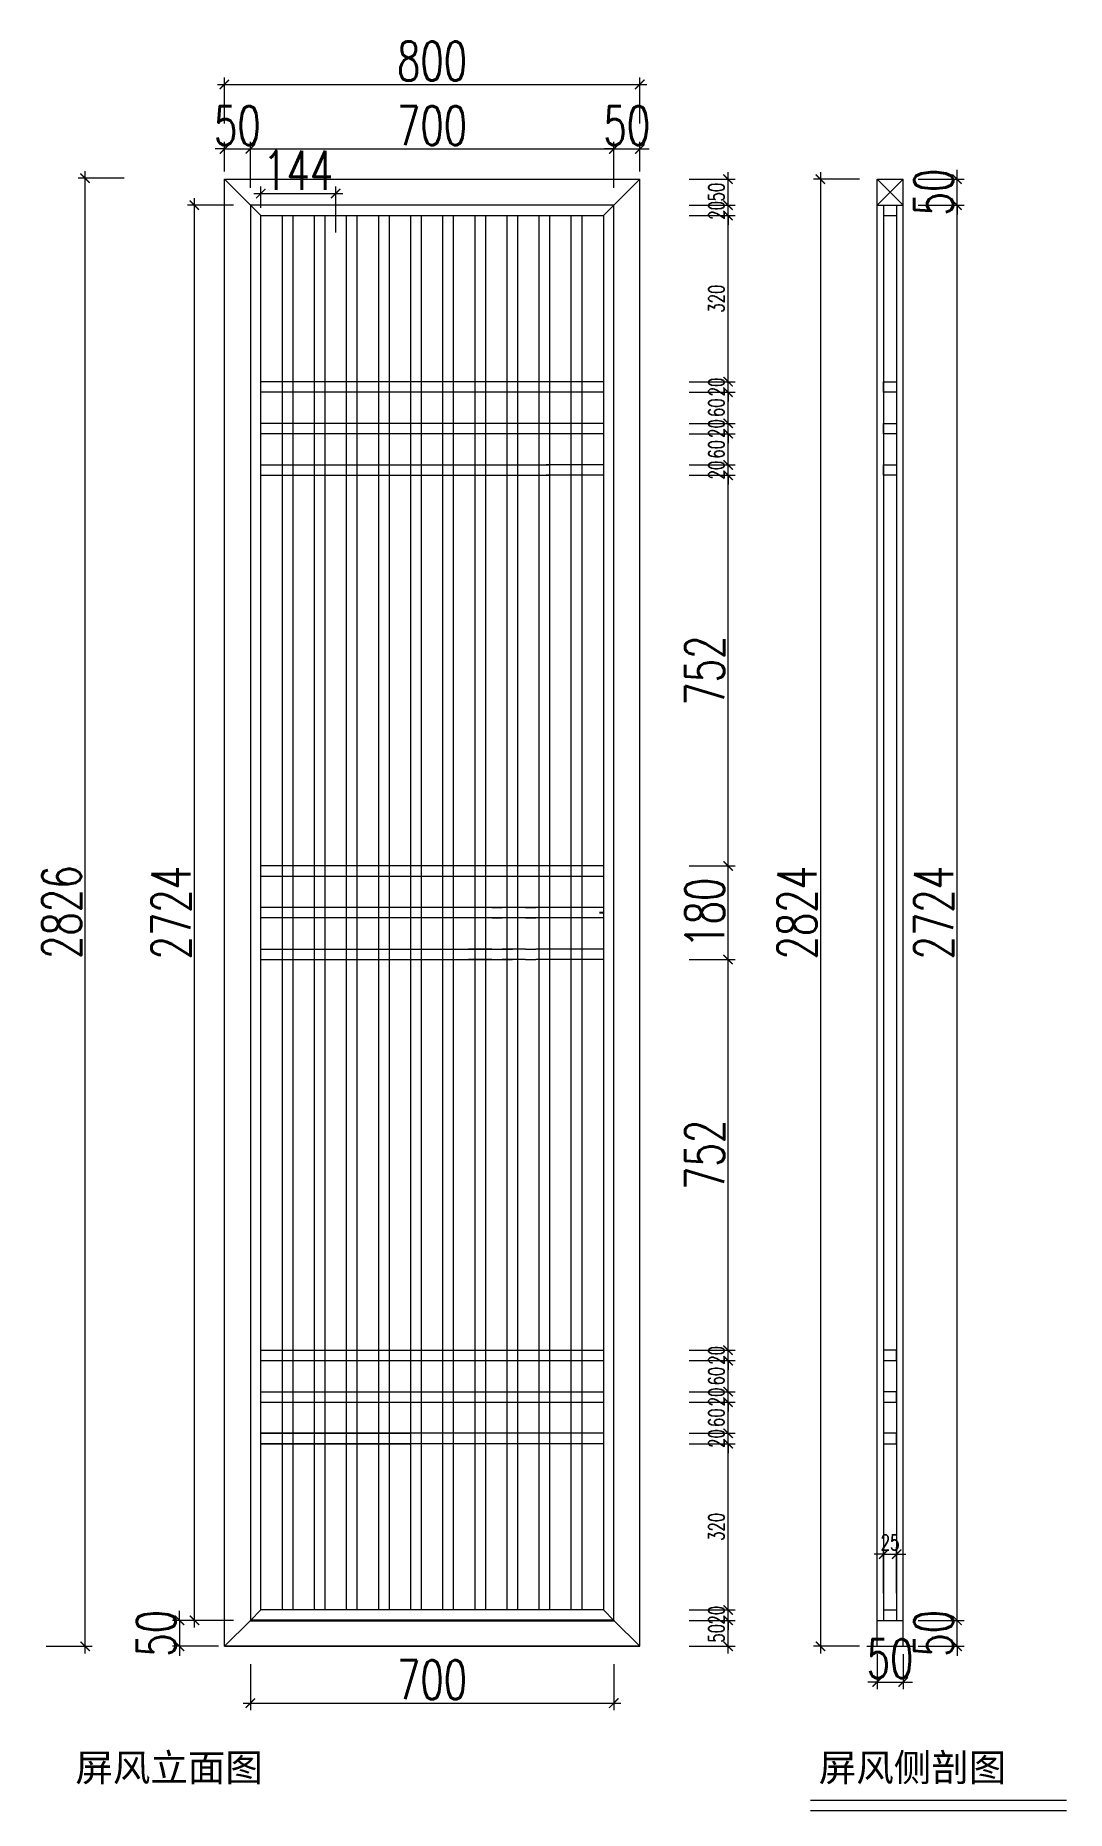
# Model space of a CAD drawing. Header units: millimetres. Extents: x 181989 to 183975, y -375205 to -371788.
import ezdxf

# ---------------------------------------------------------------- set-up
doc = ezdxf.new("R2010")
doc.units = ezdxf.units.MM
doc.layers.add('8', color=8, linetype='Continuous')
doc.styles.add('DIMTEXT', font='simplex.shx', dxfattribs={"width": 0.7, "bigfont": 'gbcbig.shx'})
doc.styles.get("Standard").update_dxf_attribs({"font": 'arial.ttf'})
doc.dimstyles.new('胡锐', dxfattribs={"dimscale": 15, "dimtxt": 5, "dimasz": 1.2, "dimexe": 0.9, "dimexo": 1, "dimgap": 0.5, "dimtad": 1, "dimdec": 0, "dimzin": 13, "dimdsep": 46, "dimtxsty": 'DIMTEXT', "dimblk1": 'ARCHTICK', "dimblk2": 'ARCHTICK', "dimsah": 1, "dimcen": 2, "dimdle": 0.9, "dimclrd": 1, "dimclre": 1, "dimclrt": 1, "dimadec": 1, "dimazin": 0, "dimtfac": 1, "dimtdec": 0, "dimtix": 1, "dimtmove": 1, "dimatfit": 3, "dimfxl": 5, "dimfxlon": 1, "dimtolj": 1, "dimtzin": 13, "dimlwd": 5, "dimlwe": 5, "dimarcsym": 0})
doc.dimstyles.new('胡锐小尺寸', dxfattribs={"dimscale": 15, "dimtxt": 2, "dimasz": 1.2, "dimexe": 0.9, "dimexo": 1, "dimgap": 0.5, "dimtad": 1, "dimdec": 0, "dimzin": 13, "dimdsep": 46, "dimtxsty": 'DIMTEXT', "dimblk1": 'ARCHTICK', "dimblk2": 'ARCHTICK', "dimsah": 1, "dimcen": 2, "dimdle": 0.9, "dimclrd": 1, "dimclre": 1, "dimclrt": 1, "dimadec": 1, "dimazin": 0, "dimtfac": 1, "dimtdec": 0, "dimtix": 1, "dimtmove": 1, "dimatfit": 3, "dimfxl": 5, "dimfxlon": 1, "dimtolj": 1, "dimtzin": 13, "dimlwd": 5, "dimlwe": 5, "dimarcsym": 0})

# ---------------------------------------------------------------- blocks, each defined once
blk = doc.blocks.new('_ARCHTICK')
at = {"color": 0, "linetype": 'ByBlock', "const_width": 0.15}
blk.add_lwpolyline([(-0.5, -0.5), (0.5, 0.5)], dxfattribs=at)
blk = doc.blocks.new('*D2')
at = {"color": 1, "lineweight": 5, "transparency": 16777216}
for p, q in [((182266.6, -374838.5), (182266.6, -374820.5)), ((182341.6, -374838.5), (182253.1, -374838.5)), ((182266.6, -374838.5), (182266.6, -374888.5)), ((182341.6, -374888.5), (182253.1, -374888.5)), ((182266.6, -374888.5), (182266.6, -374906.5))]:
    blk.add_line(p, q, dxfattribs=at)
at = {"layer": 'Defpoints', "color": 0, "transparency": 16777216}
for p in [(182403, -374838.5), (182266.6, -374888.5), (182403, -374888.5)]:
    blk.add_point(p, dxfattribs=at)
at = {"color": 1, "lineweight": 5, "transparency": 16777216, "xscale": 17.99999999999999, "yscale": 17.99999999999999, "zscale": 17.99999999999999}
for p, rotation in [((182266.6, -374838.5), 270), ((182266.6, -374888.5), 90)]:
    blk.add_blockref('_ARCHTICK', p, dxfattribs=dict(at, rotation=rotation))
at = {"color": 1, "lineweight": 5, "transparency": 16777216, "insert": (182221.6, -374863.5), "char_height": 75, "attachment_point": 5, "rotation": 90, "style": 'DIMTEXT'}
blk.add_mtext('\\A1;50', dxfattribs=at)
blk = doc.blocks.new('*D3')
at = {"color": 1, "lineweight": 5, "transparency": 16777216}
for p, q in [((182389.5, -372006.4), (183116.5, -372006.4)), ((182403, -372081.4), (182403, -371992.9)), ((183103, -372081.4), (183103, -371992.9))]:
    blk.add_line(p, q, dxfattribs=at)
at = {"layer": 'Defpoints', "color": 0, "transparency": 16777216}
for p in [(183103, -372006.4), (182403, -372114.5), (183103, -372114.5)]:
    blk.add_point(p, dxfattribs=at)
at = {"color": 1, "lineweight": 5, "transparency": 16777216, "xscale": 17.99999999999999, "yscale": 17.99999999999999, "zscale": 17.99999999999999, "rotation": 180}
blk.add_blockref('_ARCHTICK', (182403, -372006.4), dxfattribs=at)
at = {"color": 1, "lineweight": 5, "transparency": 16777216, "xscale": 17.99999999999999, "yscale": 17.99999999999999, "zscale": 17.99999999999999}
blk.add_blockref('_ARCHTICK', (183103, -372006.4), dxfattribs=at)
at = {"color": 1, "lineweight": 5, "transparency": 16777216, "insert": (182753, -371961.4), "char_height": 75, "attachment_point": 5, "style": 'DIMTEXT'}
blk.add_mtext('\\A1;700', dxfattribs=at)
blk = doc.blocks.new('*D4')
at = {"color": 1, "lineweight": 5, "transparency": 16777216}
for p, q in [((182339.5, -371882.2), (183166.5, -371882.2)), ((182353, -371957.2), (182353, -371868.7)), ((183153, -371957.2), (183153, -371868.7))]:
    blk.add_line(p, q, dxfattribs=at)
at = {"layer": 'Defpoints', "color": 0, "transparency": 16777216}
for p in [(183153, -371882.2), (182353, -371996.9), (183153, -371996.9)]:
    blk.add_point(p, dxfattribs=at)
at = {"color": 1, "lineweight": 5, "transparency": 16777216, "xscale": 17.99999999999999, "yscale": 17.99999999999999, "zscale": 17.99999999999999, "rotation": 180}
blk.add_blockref('_ARCHTICK', (182353, -371882.2), dxfattribs=at)
at = {"color": 1, "lineweight": 5, "transparency": 16777216, "xscale": 17.99999999999999, "yscale": 17.99999999999999, "zscale": 17.99999999999999}
blk.add_blockref('_ARCHTICK', (183153, -371882.2), dxfattribs=at)
at = {"color": 1, "lineweight": 5, "transparency": 16777216, "insert": (182753, -371837.2), "char_height": 75, "attachment_point": 5, "style": 'DIMTEXT'}
blk.add_mtext('\\A1;800', dxfattribs=at)
blk = doc.blocks.new('*D9')
at = {"color": 1, "lineweight": 5, "transparency": 16777216}
for p, q in [((183500.8, -372051), (183500.8, -374902)), ((183575.8, -372064.5), (183487.3, -372064.5)), ((183575.8, -374888.5), (183487.3, -374888.5))]:
    blk.add_line(p, q, dxfattribs=at)
at = {"layer": 'Defpoints', "color": 0, "transparency": 16777216}
for p in [(183610, -372064.5), (183500.8, -374888.5), (183610, -374888.5)]:
    blk.add_point(p, dxfattribs=at)
at = {"color": 1, "lineweight": 5, "transparency": 16777216, "xscale": 17.99999999999999, "yscale": 17.99999999999999, "zscale": 17.99999999999999}
for p, rotation in [((183500.8, -372064.5), 90), ((183500.8, -374888.5), 270)]:
    blk.add_blockref('_ARCHTICK', p, dxfattribs=dict(at, rotation=rotation))
at = {"color": 1, "lineweight": 5, "transparency": 16777216, "insert": (183455.8, -373476.5), "char_height": 75, "attachment_point": 5, "rotation": 90, "style": 'DIMTEXT'}
blk.add_mtext('\\A1;2824', dxfattribs=at)
blk = doc.blocks.new('*D5')
at = {"color": 1, "lineweight": 5, "transparency": 16777216}
for p, q in [((182084.7, -374902), (182084.7, -372049)), ((182159.7, -372062.5), (182071.2, -372062.5)), ((182009.7, -374888.5), (182098.2, -374888.5))]:
    blk.add_line(p, q, dxfattribs=at)
at = {"layer": 'Defpoints', "color": 0, "transparency": 16777216}
for p in [(182084.7, -372062.5), (182429.7, -372062.5), (181989.2, -374888.5)]:
    blk.add_point(p, dxfattribs=at)
at = {"color": 1, "lineweight": 5, "transparency": 16777216, "xscale": 17.99999999999999, "yscale": 17.99999999999999, "zscale": 17.99999999999999}
for p, rotation in [((182084.7, -372062.5), 90), ((182084.7, -374888.5), 270)]:
    blk.add_blockref('_ARCHTICK', p, dxfattribs=dict(at, rotation=rotation))
at = {"color": 1, "lineweight": 5, "transparency": 16777216, "insert": (182039.7, -373475.5), "char_height": 75, "attachment_point": 5, "rotation": 90, "style": 'DIMTEXT'}
blk.add_mtext('\\A1;2826', dxfattribs=at)
blk = doc.blocks.new('*D6')
at = {"color": 1, "lineweight": 5, "transparency": 16777216}
for p, q in [((182353, -372006.4), (182335, -372006.4)), ((182353, -372049.5), (182353, -371992.9)), ((182353, -372006.4), (182403, -372006.4)), ((182403, -372036.4), (182403, -371992.9)), ((182403, -372006.4), (182421, -372006.4))]:
    blk.add_line(p, q, dxfattribs=at)
at = {"layer": 'Defpoints', "color": 0, "transparency": 16777216}
for p in [(182403, -372006.4), (182403, -372051.4), (182353, -372064.5)]:
    blk.add_point(p, dxfattribs=at)
at = {"color": 1, "lineweight": 5, "transparency": 16777216, "xscale": 17.99999999999999, "yscale": 17.99999999999999, "zscale": 17.99999999999999}
blk.add_blockref('_ARCHTICK', (182353, -372006.4), dxfattribs=at)
at = {"color": 1, "lineweight": 5, "transparency": 16777216, "xscale": 17.99999999999999, "yscale": 17.99999999999999, "zscale": 17.99999999999999, "rotation": 180}
blk.add_blockref('_ARCHTICK', (182403, -372006.4), dxfattribs=at)
at = {"color": 1, "lineweight": 5, "transparency": 16777216, "insert": (182378, -371961.4), "char_height": 75, "attachment_point": 5, "style": 'DIMTEXT'}
blk.add_mtext('\\A1;50', dxfattribs=at)
blk = doc.blocks.new('*D7')
at = {"color": 1, "lineweight": 5, "transparency": 16777216}
for p, q in [((183103, -372006.4), (183085, -372006.4)), ((183103, -372036.4), (183103, -371992.9)), ((183103, -372006.4), (183153, -372006.4)), ((183153, -372049.5), (183153, -371992.9)), ((183153, -372006.4), (183171, -372006.4))]:
    blk.add_line(p, q, dxfattribs=at)
at = {"layer": 'Defpoints', "color": 0, "transparency": 16777216}
for p in [(183153, -372006.4), (183103, -372051.4), (183153, -372064.5)]:
    blk.add_point(p, dxfattribs=at)
at = {"color": 1, "lineweight": 5, "transparency": 16777216, "xscale": 17.99999999999999, "yscale": 17.99999999999999, "zscale": 17.99999999999999}
blk.add_blockref('_ARCHTICK', (183103, -372006.4), dxfattribs=at)
at = {"color": 1, "lineweight": 5, "transparency": 16777216, "xscale": 17.99999999999999, "yscale": 17.99999999999999, "zscale": 17.99999999999999, "rotation": 180}
blk.add_blockref('_ARCHTICK', (183153, -372006.4), dxfattribs=at)
at = {"color": 1, "lineweight": 5, "transparency": 16777216, "insert": (183128, -371961.4), "char_height": 75, "attachment_point": 5, "style": 'DIMTEXT'}
blk.add_mtext('\\A1;50', dxfattribs=at)
blk = doc.blocks.new('*D8')
at = {"color": 1, "lineweight": 5, "transparency": 16777216}
for p, q in [((183610, -374903.5), (183610, -374970.7)), ((183660, -374903.5), (183660, -374970.7)), ((183610, -374957.2), (183592, -374957.2)), ((183610, -374957.2), (183660, -374957.2)), ((183660, -374957.2), (183678, -374957.2))]:
    blk.add_line(p, q, dxfattribs=at)
at = {"layer": 'Defpoints', "color": 0, "transparency": 16777216}
for p in [(183610, -374888.5), (183660, -374888.5), (183660, -374957.2)]:
    blk.add_point(p, dxfattribs=at)
at = {"color": 1, "lineweight": 5, "transparency": 16777216, "xscale": 17.99999999999999, "yscale": 17.99999999999999, "zscale": 17.99999999999999}
blk.add_blockref('_ARCHTICK', (183610, -374957.2), dxfattribs=at)
at = {"color": 1, "lineweight": 5, "transparency": 16777216, "xscale": 17.99999999999999, "yscale": 17.99999999999999, "zscale": 17.99999999999999, "rotation": 180}
blk.add_blockref('_ARCHTICK', (183660, -374957.2), dxfattribs=at)
at = {"color": 1, "lineweight": 5, "transparency": 16777216, "insert": (183635, -374912.2), "char_height": 75, "attachment_point": 5, "style": 'DIMTEXT'}
blk.add_mtext('\\A1;50', dxfattribs=at)
blk = doc.blocks.new('*D10')
at = {"color": 1, "lineweight": 5, "transparency": 16777216}
for p, q in [((183763.9, -374838.5), (183763.9, -374820.5)), ((183688.9, -374838.5), (183777.4, -374838.5)), ((183763.9, -374888.5), (183763.9, -374838.5)), ((183688.9, -374888.5), (183777.4, -374888.5)), ((183763.9, -374888.5), (183763.9, -374906.5))]:
    blk.add_line(p, q, dxfattribs=at)
at = {"layer": 'Defpoints', "color": 0, "transparency": 16777216}
for p in [(183660, -374838.5), (183763.9, -374838.5), (183660, -374888.5)]:
    blk.add_point(p, dxfattribs=at)
at = {"color": 1, "lineweight": 5, "transparency": 16777216, "xscale": 17.99999999999999, "yscale": 17.99999999999999, "zscale": 17.99999999999999}
for p, rotation in [((183763.9, -374838.5), 270), ((183763.9, -374888.5), 90)]:
    blk.add_blockref('_ARCHTICK', p, dxfattribs=dict(at, rotation=rotation))
at = {"color": 1, "lineweight": 5, "transparency": 16777216, "insert": (183718.9, -374863.5), "char_height": 75, "attachment_point": 5, "rotation": 90, "style": 'DIMTEXT'}
blk.add_mtext('\\A1;50', dxfattribs=at)
blk = doc.blocks.new('*D11')
at = {"color": 1, "lineweight": 5, "transparency": 16777216}
for p, q in [((183688.9, -372114.5), (183777.4, -372114.5)), ((183763.9, -374852), (183763.9, -372101)), ((183688.9, -374838.5), (183777.4, -374838.5))]:
    blk.add_line(p, q, dxfattribs=at)
at = {"layer": 'Defpoints', "color": 0, "transparency": 16777216}
for p in [(183660, -372114.5), (183763.9, -372114.5), (183660, -374838.5)]:
    blk.add_point(p, dxfattribs=at)
at = {"color": 1, "lineweight": 5, "transparency": 16777216, "xscale": 17.99999999999999, "yscale": 17.99999999999999, "zscale": 17.99999999999999}
for p, rotation in [((183763.9, -372114.5), 90), ((183763.9, -374838.5), 270)]:
    blk.add_blockref('_ARCHTICK', p, dxfattribs=dict(at, rotation=rotation))
at = {"color": 1, "lineweight": 5, "transparency": 16777216, "insert": (183718.9, -373476.5), "char_height": 75, "attachment_point": 5, "rotation": 90, "style": 'DIMTEXT'}
blk.add_mtext('\\A1;2724', dxfattribs=at)
blk = doc.blocks.new('*D12')
at = {"color": 1, "lineweight": 5, "transparency": 16777216}
for p, q in [((183763.9, -372064.5), (183763.9, -372046.5)), ((183688.9, -372064.5), (183777.4, -372064.5)), ((183763.9, -372114.5), (183763.9, -372064.5)), ((183688.9, -372114.5), (183777.4, -372114.5)), ((183763.9, -372114.5), (183763.9, -372132.5))]:
    blk.add_line(p, q, dxfattribs=at)
at = {"layer": 'Defpoints', "color": 0, "transparency": 16777216}
for p in [(183660, -372064.5), (183763.9, -372064.5), (183660, -372114.5)]:
    blk.add_point(p, dxfattribs=at)
at = {"color": 1, "lineweight": 5, "transparency": 16777216, "xscale": 17.99999999999999, "yscale": 17.99999999999999, "zscale": 17.99999999999999}
for p, rotation in [((183763.9, -372064.5), 270), ((183763.9, -372114.5), 90)]:
    blk.add_blockref('_ARCHTICK', p, dxfattribs=dict(at, rotation=rotation))
at = {"color": 1, "lineweight": 5, "transparency": 16777216, "insert": (183718.9, -372089.5), "char_height": 75, "attachment_point": 5, "rotation": 90, "style": 'DIMTEXT'}
blk.add_mtext('\\A1;50', dxfattribs=at)
blk = doc.blocks.new('*D13')
at = {"color": 1, "lineweight": 5, "transparency": 16777216}
for p, q in [((182409.5, -372092.3), (182580.9, -372092.3)), ((182423, -372119.5), (182423, -372078.8)), ((182567.4, -372167.3), (182567.4, -372078.8))]:
    blk.add_line(p, q, dxfattribs=at)
at = {"layer": 'Defpoints', "color": 0, "transparency": 16777216}
for p in [(182567.4, -372092.3), (182423, -372134.5), (182567.4, -374818.5)]:
    blk.add_point(p, dxfattribs=at)
at = {"color": 1, "lineweight": 5, "transparency": 16777216, "xscale": 17.99999999999999, "yscale": 17.99999999999999, "zscale": 17.99999999999999, "rotation": 180}
blk.add_blockref('_ARCHTICK', (182423, -372092.3), dxfattribs=at)
at = {"color": 1, "lineweight": 5, "transparency": 16777216, "xscale": 17.99999999999999, "yscale": 17.99999999999999, "zscale": 17.99999999999999}
blk.add_blockref('_ARCHTICK', (182567.4, -372092.3), dxfattribs=at)
at = {"color": 1, "lineweight": 5, "transparency": 16777216, "insert": (182495.2, -372047.3), "char_height": 75, "attachment_point": 5, "style": 'DIMTEXT'}
blk.add_mtext('\\A1;144', dxfattribs=at)
blk = doc.blocks.new('*D14')
at = {"color": 1, "lineweight": 5, "transparency": 16777216}
for p, q in [((183323.1, -374902), (183323.1, -374825)), ((183248.1, -374838.5), (183336.6, -374838.5)), ((183248.1, -374888.5), (183336.6, -374888.5))]:
    blk.add_line(p, q, dxfattribs=at)
at = {"layer": 'Defpoints', "color": 0, "transparency": 16777216}
for p in [(183103, -374838.5), (183323.1, -374838.5), (183153, -374888.5)]:
    blk.add_point(p, dxfattribs=at)
at = {"color": 1, "lineweight": 5, "transparency": 16777216, "xscale": 17.99999999999999, "yscale": 17.99999999999999, "zscale": 17.99999999999999}
for p, rotation in [((183323.1, -374838.5), 90), ((183323.1, -374888.5), 270)]:
    blk.add_blockref('_ARCHTICK', p, dxfattribs=dict(at, rotation=rotation))
at = {"color": 1, "lineweight": 5, "transparency": 16777216, "insert": (183300.6, -374863.5), "char_height": 30, "attachment_point": 5, "rotation": 90, "style": 'DIMTEXT'}
blk.add_mtext('\\A1;50', dxfattribs=at)
blk = doc.blocks.new('*D15')
at = {"color": 1, "lineweight": 5, "transparency": 16777216}
for p, q in [((183248.1, -374818.5), (183336.6, -374818.5)), ((183323.1, -374818.5), (183323.1, -374800.5)), ((183323.1, -374838.5), (183323.1, -374818.5)), ((183248.1, -374838.5), (183336.6, -374838.5)), ((183323.1, -374838.5), (183323.1, -374856.5))]:
    blk.add_line(p, q, dxfattribs=at)
at = {"layer": 'Defpoints', "color": 0, "transparency": 16777216}
for p in [(183083, -374818.5), (183323.1, -374818.5), (183103, -374838.5)]:
    blk.add_point(p, dxfattribs=at)
at = {"color": 1, "lineweight": 5, "transparency": 16777216, "xscale": 17.99999999999999, "yscale": 17.99999999999999, "zscale": 17.99999999999999}
for p, rotation in [((183323.1, -374818.5), 270), ((183323.1, -374838.5), 90)]:
    blk.add_blockref('_ARCHTICK', p, dxfattribs=dict(at, rotation=rotation))
at = {"color": 1, "lineweight": 5, "transparency": 16777216, "insert": (183300.6, -374828.5), "char_height": 30, "attachment_point": 5, "rotation": 90, "style": 'DIMTEXT'}
blk.add_mtext('\\A1;20', dxfattribs=at)
blk = doc.blocks.new('*D16')
at = {"color": 1, "lineweight": 5, "transparency": 16777216}
for p, q in [((183248.1, -374498.5), (183336.6, -374498.5)), ((183323.1, -374832), (183323.1, -374485)), ((183248.1, -374818.5), (183336.6, -374818.5))]:
    blk.add_line(p, q, dxfattribs=at)
at = {"layer": 'Defpoints', "color": 0, "transparency": 16777216}
for p in [(183083, -374498.5), (183323.1, -374498.5), (183083, -374818.5)]:
    blk.add_point(p, dxfattribs=at)
at = {"color": 1, "lineweight": 5, "transparency": 16777216, "xscale": 17.99999999999999, "yscale": 17.99999999999999, "zscale": 17.99999999999999}
for p, rotation in [((183323.1, -374498.5), 90), ((183323.1, -374818.5), 270)]:
    blk.add_blockref('_ARCHTICK', p, dxfattribs=dict(at, rotation=rotation))
at = {"color": 1, "lineweight": 5, "transparency": 16777216, "insert": (183300.6, -374658.5), "char_height": 30, "attachment_point": 5, "rotation": 90, "style": 'DIMTEXT'}
blk.add_mtext('\\A1;320', dxfattribs=at)
blk = doc.blocks.new('*D17')
at = {"color": 1, "lineweight": 5, "transparency": 16777216}
for p, q in [((183248.1, -374478.5), (183336.6, -374478.5)), ((183323.1, -374478.5), (183323.1, -374460.5)), ((183323.1, -374498.5), (183323.1, -374478.5)), ((183248.1, -374498.5), (183336.6, -374498.5)), ((183323.1, -374498.5), (183323.1, -374516.5))]:
    blk.add_line(p, q, dxfattribs=at)
at = {"layer": 'Defpoints', "color": 0, "transparency": 16777216}
for p in [(183083, -374478.5), (183323.1, -374478.5), (183083, -374498.5)]:
    blk.add_point(p, dxfattribs=at)
at = {"color": 1, "lineweight": 5, "transparency": 16777216, "xscale": 17.99999999999999, "yscale": 17.99999999999999, "zscale": 17.99999999999999}
for p, rotation in [((183323.1, -374478.5), 270), ((183323.1, -374498.5), 90)]:
    blk.add_blockref('_ARCHTICK', p, dxfattribs=dict(at, rotation=rotation))
at = {"color": 1, "lineweight": 5, "transparency": 16777216, "insert": (183300.6, -374488.5), "char_height": 30, "attachment_point": 5, "rotation": 90, "style": 'DIMTEXT'}
blk.add_mtext('\\A1;20', dxfattribs=at)
blk = doc.blocks.new('*D18')
at = {"color": 1, "lineweight": 5, "transparency": 16777216}
for p, q in [((183323.1, -374492), (183323.1, -374405)), ((183248.1, -374418.5), (183336.6, -374418.5)), ((183248.1, -374478.5), (183336.6, -374478.5))]:
    blk.add_line(p, q, dxfattribs=at)
at = {"layer": 'Defpoints', "color": 0, "transparency": 16777216}
for p in [(183083, -374418.5), (183323.1, -374418.5), (183083, -374478.5)]:
    blk.add_point(p, dxfattribs=at)
at = {"color": 1, "lineweight": 5, "transparency": 16777216, "xscale": 17.99999999999999, "yscale": 17.99999999999999, "zscale": 17.99999999999999}
for p, rotation in [((183323.1, -374418.5), 90), ((183323.1, -374478.5), 270)]:
    blk.add_blockref('_ARCHTICK', p, dxfattribs=dict(at, rotation=rotation))
at = {"color": 1, "lineweight": 5, "transparency": 16777216, "insert": (183300.6, -374448.5), "char_height": 30, "attachment_point": 5, "rotation": 90, "style": 'DIMTEXT'}
blk.add_mtext('\\A1;60', dxfattribs=at)
blk = doc.blocks.new('*D19')
at = {"color": 1, "lineweight": 5, "transparency": 16777216}
for p, q in [((183323.1, -374398.5), (183323.1, -374380.5)), ((183248.1, -374398.5), (183336.6, -374398.5)), ((183323.1, -374418.5), (183323.1, -374398.5)), ((183248.1, -374418.5), (183336.6, -374418.5)), ((183323.1, -374418.5), (183323.1, -374436.5))]:
    blk.add_line(p, q, dxfattribs=at)
at = {"layer": 'Defpoints', "color": 0, "transparency": 16777216}
for p in [(183083, -374398.5), (183323.1, -374398.5), (183083, -374418.5)]:
    blk.add_point(p, dxfattribs=at)
at = {"color": 1, "lineweight": 5, "transparency": 16777216, "xscale": 17.99999999999999, "yscale": 17.99999999999999, "zscale": 17.99999999999999}
for p, rotation in [((183323.1, -374398.5), 270), ((183323.1, -374418.5), 90)]:
    blk.add_blockref('_ARCHTICK', p, dxfattribs=dict(at, rotation=rotation))
at = {"color": 1, "lineweight": 5, "transparency": 16777216, "insert": (183300.6, -374408.5), "char_height": 30, "attachment_point": 5, "rotation": 90, "style": 'DIMTEXT'}
blk.add_mtext('\\A1;20', dxfattribs=at)
blk = doc.blocks.new('*D20')
at = {"color": 1, "lineweight": 5, "transparency": 16777216}
for p, q in [((183248.1, -374338.5), (183336.6, -374338.5)), ((183323.1, -374412), (183323.1, -374325)), ((183248.1, -374398.5), (183336.6, -374398.5))]:
    blk.add_line(p, q, dxfattribs=at)
at = {"layer": 'Defpoints', "color": 0, "transparency": 16777216}
for p in [(183083, -374338.5), (183323.1, -374338.5), (183083, -374398.5)]:
    blk.add_point(p, dxfattribs=at)
at = {"color": 1, "lineweight": 5, "transparency": 16777216, "xscale": 17.99999999999999, "yscale": 17.99999999999999, "zscale": 17.99999999999999}
for p, rotation in [((183323.1, -374338.5), 90), ((183323.1, -374398.5), 270)]:
    blk.add_blockref('_ARCHTICK', p, dxfattribs=dict(at, rotation=rotation))
at = {"color": 1, "lineweight": 5, "transparency": 16777216, "insert": (183300.6, -374368.5), "char_height": 30, "attachment_point": 5, "rotation": 90, "style": 'DIMTEXT'}
blk.add_mtext('\\A1;60', dxfattribs=at)
blk = doc.blocks.new('*D21')
at = {"color": 1, "lineweight": 5, "transparency": 16777216}
for p, q in [((183323.1, -374318.5), (183323.1, -374300.5)), ((183248.1, -374318.5), (183336.6, -374318.5)), ((183248.1, -374338.5), (183336.6, -374338.5)), ((183323.1, -374338.5), (183323.1, -374318.5)), ((183323.1, -374338.5), (183323.1, -374356.5))]:
    blk.add_line(p, q, dxfattribs=at)
at = {"layer": 'Defpoints', "color": 0, "transparency": 16777216}
for p in [(183083, -374318.5), (183083, -374338.5), (183323.1, -374318.5)]:
    blk.add_point(p, dxfattribs=at)
at = {"color": 1, "lineweight": 5, "transparency": 16777216, "xscale": 17.99999999999999, "yscale": 17.99999999999999, "zscale": 17.99999999999999}
for p, rotation in [((183323.1, -374318.5), 270), ((183323.1, -374338.5), 90)]:
    blk.add_blockref('_ARCHTICK', p, dxfattribs=dict(at, rotation=rotation))
at = {"color": 1, "lineweight": 5, "transparency": 16777216, "insert": (183300.6, -374328.5), "char_height": 30, "attachment_point": 5, "rotation": 90, "style": 'DIMTEXT'}
blk.add_mtext('\\A1;20', dxfattribs=at)
blk = doc.blocks.new('*D22')
at = {"color": 1, "lineweight": 5, "transparency": 16777216}
for p, q in [((183323.1, -372614.5), (183323.1, -372596.5)), ((183248.1, -372614.5), (183336.6, -372614.5)), ((183248.1, -372634.5), (183336.6, -372634.5)), ((183323.1, -372634.5), (183323.1, -372614.5)), ((183323.1, -372634.5), (183323.1, -372652.5))]:
    blk.add_line(p, q, dxfattribs=at)
at = {"layer": 'Defpoints', "color": 0, "transparency": 16777216}
for p in [(183083, -372614.5), (183083, -372634.5), (183323.1, -372614.5)]:
    blk.add_point(p, dxfattribs=at)
at = {"color": 1, "lineweight": 5, "transparency": 16777216, "xscale": 17.99999999999999, "yscale": 17.99999999999999, "zscale": 17.99999999999999}
for p, rotation in [((183323.1, -372614.5), 270), ((183323.1, -372634.5), 90)]:
    blk.add_blockref('_ARCHTICK', p, dxfattribs=dict(at, rotation=rotation))
at = {"color": 1, "lineweight": 5, "transparency": 16777216, "insert": (183300.6, -372624.5), "char_height": 30, "attachment_point": 5, "rotation": 90, "style": 'DIMTEXT'}
blk.add_mtext('\\A1;20', dxfattribs=at)
blk = doc.blocks.new('*D23')
at = {"color": 1, "lineweight": 5, "transparency": 16777216}
for p, q in [((183248.1, -372554.5), (183336.6, -372554.5)), ((183323.1, -372628), (183323.1, -372541)), ((183248.1, -372614.5), (183336.6, -372614.5))]:
    blk.add_line(p, q, dxfattribs=at)
at = {"layer": 'Defpoints', "color": 0, "transparency": 16777216}
for p in [(183083, -372554.5), (183323.1, -372554.5), (183083, -372614.5)]:
    blk.add_point(p, dxfattribs=at)
at = {"color": 1, "lineweight": 5, "transparency": 16777216, "xscale": 17.99999999999999, "yscale": 17.99999999999999, "zscale": 17.99999999999999}
for p, rotation in [((183323.1, -372554.5), 90), ((183323.1, -372614.5), 270)]:
    blk.add_blockref('_ARCHTICK', p, dxfattribs=dict(at, rotation=rotation))
at = {"color": 1, "lineweight": 5, "transparency": 16777216, "insert": (183300.6, -372584.5), "char_height": 30, "attachment_point": 5, "rotation": 90, "style": 'DIMTEXT'}
blk.add_mtext('\\A1;60', dxfattribs=at)
blk = doc.blocks.new('*D24')
at = {"color": 1, "lineweight": 5, "transparency": 16777216}
for p, q in [((183248.1, -372534.5), (183336.6, -372534.5)), ((183323.1, -372534.5), (183323.1, -372516.5)), ((183323.1, -372554.5), (183323.1, -372534.5)), ((183248.1, -372554.5), (183336.6, -372554.5)), ((183323.1, -372554.5), (183323.1, -372572.5))]:
    blk.add_line(p, q, dxfattribs=at)
at = {"layer": 'Defpoints', "color": 0, "transparency": 16777216}
for p in [(183083, -372534.5), (183323.1, -372534.5), (183083, -372554.5)]:
    blk.add_point(p, dxfattribs=at)
at = {"color": 1, "lineweight": 5, "transparency": 16777216, "xscale": 17.99999999999999, "yscale": 17.99999999999999, "zscale": 17.99999999999999}
for p, rotation in [((183323.1, -372534.5), 270), ((183323.1, -372554.5), 90)]:
    blk.add_blockref('_ARCHTICK', p, dxfattribs=dict(at, rotation=rotation))
at = {"color": 1, "lineweight": 5, "transparency": 16777216, "insert": (183300.6, -372544.5), "char_height": 30, "attachment_point": 5, "rotation": 90, "style": 'DIMTEXT'}
blk.add_mtext('\\A1;20', dxfattribs=at)
blk = doc.blocks.new('*D25')
at = {"color": 1, "lineweight": 5, "transparency": 16777216}
for p, q in [((183323.1, -372548), (183323.1, -372461)), ((183248.1, -372474.5), (183336.6, -372474.5)), ((183248.1, -372534.5), (183336.6, -372534.5))]:
    blk.add_line(p, q, dxfattribs=at)
at = {"layer": 'Defpoints', "color": 0, "transparency": 16777216}
for p in [(183083, -372474.5), (183323.1, -372474.5), (183083, -372534.5)]:
    blk.add_point(p, dxfattribs=at)
at = {"color": 1, "lineweight": 5, "transparency": 16777216, "xscale": 17.99999999999999, "yscale": 17.99999999999999, "zscale": 17.99999999999999}
for p, rotation in [((183323.1, -372474.5), 90), ((183323.1, -372534.5), 270)]:
    blk.add_blockref('_ARCHTICK', p, dxfattribs=dict(at, rotation=rotation))
at = {"color": 1, "lineweight": 5, "transparency": 16777216, "insert": (183300.6, -372504.5), "char_height": 30, "attachment_point": 5, "rotation": 90, "style": 'DIMTEXT'}
blk.add_mtext('\\A1;60', dxfattribs=at)
blk = doc.blocks.new('*D26')
at = {"color": 1, "lineweight": 5, "transparency": 16777216}
for p, q in [((183248.1, -372454.5), (183336.6, -372454.5)), ((183323.1, -372454.5), (183323.1, -372436.5)), ((183323.1, -372474.5), (183323.1, -372454.5)), ((183248.1, -372474.5), (183336.6, -372474.5)), ((183323.1, -372474.5), (183323.1, -372492.5))]:
    blk.add_line(p, q, dxfattribs=at)
at = {"layer": 'Defpoints', "color": 0, "transparency": 16777216}
for p in [(183083, -372454.5), (183323.1, -372454.5), (183083, -372474.5)]:
    blk.add_point(p, dxfattribs=at)
at = {"color": 1, "lineweight": 5, "transparency": 16777216, "xscale": 17.99999999999999, "yscale": 17.99999999999999, "zscale": 17.99999999999999}
for p, rotation in [((183323.1, -372454.5), 270), ((183323.1, -372474.5), 90)]:
    blk.add_blockref('_ARCHTICK', p, dxfattribs=dict(at, rotation=rotation))
at = {"color": 1, "lineweight": 5, "transparency": 16777216, "insert": (183300.6, -372464.5), "char_height": 30, "attachment_point": 5, "rotation": 90, "style": 'DIMTEXT'}
blk.add_mtext('\\A1;20', dxfattribs=at)
blk = doc.blocks.new('*D27')
at = {"color": 1, "lineweight": 5, "transparency": 16777216}
for p, q in [((183323.1, -372468), (183323.1, -372121)), ((183248.1, -372134.5), (183336.6, -372134.5)), ((183248.1, -372454.5), (183336.6, -372454.5))]:
    blk.add_line(p, q, dxfattribs=at)
at = {"layer": 'Defpoints', "color": 0, "transparency": 16777216}
for p in [(183083, -372134.5), (183323.1, -372134.5), (183083, -372454.5)]:
    blk.add_point(p, dxfattribs=at)
at = {"color": 1, "lineweight": 5, "transparency": 16777216, "xscale": 17.99999999999999, "yscale": 17.99999999999999, "zscale": 17.99999999999999}
for p, rotation in [((183323.1, -372134.5), 90), ((183323.1, -372454.5), 270)]:
    blk.add_blockref('_ARCHTICK', p, dxfattribs=dict(at, rotation=rotation))
at = {"color": 1, "lineweight": 5, "transparency": 16777216, "insert": (183300.6, -372294.5), "char_height": 30, "attachment_point": 5, "rotation": 90, "style": 'DIMTEXT'}
blk.add_mtext('\\A1;320', dxfattribs=at)
blk = doc.blocks.new('*D28')
at = {"color": 1, "lineweight": 5, "transparency": 16777216}
for p, q in [((183248.1, -372114.5), (183336.6, -372114.5)), ((183323.1, -372114.5), (183323.1, -372096.5)), ((183323.1, -372134.5), (183323.1, -372114.5)), ((183248.1, -372134.5), (183336.6, -372134.5)), ((183323.1, -372134.5), (183323.1, -372152.5))]:
    blk.add_line(p, q, dxfattribs=at)
at = {"layer": 'Defpoints', "color": 0, "transparency": 16777216}
for p in [(183103, -372114.5), (183323.1, -372114.5), (183083, -372134.5)]:
    blk.add_point(p, dxfattribs=at)
at = {"color": 1, "lineweight": 5, "transparency": 16777216, "xscale": 17.99999999999999, "yscale": 17.99999999999999, "zscale": 17.99999999999999}
for p, rotation in [((183323.1, -372114.5), 270), ((183323.1, -372134.5), 90)]:
    blk.add_blockref('_ARCHTICK', p, dxfattribs=dict(at, rotation=rotation))
at = {"color": 1, "lineweight": 5, "transparency": 16777216, "insert": (183300.6, -372124.5), "char_height": 30, "attachment_point": 5, "rotation": 90, "style": 'DIMTEXT'}
blk.add_mtext('\\A1;20', dxfattribs=at)
blk = doc.blocks.new('*D29')
at = {"color": 1, "lineweight": 5, "transparency": 16777216}
for p, q in [((183323.1, -372128), (183323.1, -372051)), ((183248.1, -372064.5), (183336.6, -372064.5)), ((183248.1, -372114.5), (183336.6, -372114.5))]:
    blk.add_line(p, q, dxfattribs=at)
at = {"layer": 'Defpoints', "color": 0, "transparency": 16777216}
for p in [(183153, -372064.5), (183323.1, -372064.5), (183103, -372114.5)]:
    blk.add_point(p, dxfattribs=at)
at = {"color": 1, "lineweight": 5, "transparency": 16777216, "xscale": 17.99999999999999, "yscale": 17.99999999999999, "zscale": 17.99999999999999}
for p, rotation in [((183323.1, -372064.5), 90), ((183323.1, -372114.5), 270)]:
    blk.add_blockref('_ARCHTICK', p, dxfattribs=dict(at, rotation=rotation))
at = {"color": 1, "lineweight": 5, "transparency": 16777216, "insert": (183300.6, -372089.5), "char_height": 30, "attachment_point": 5, "rotation": 90, "style": 'DIMTEXT'}
blk.add_mtext('\\A1;50', dxfattribs=at)
blk = doc.blocks.new('*D30')
at = {"color": 1, "lineweight": 5, "transparency": 16777216}
for p, q in [((183622.5, -374711.2), (183604.5, -374711.2)), ((183622.5, -374786.2), (183622.5, -374697.7)), ((183622.5, -374711.2), (183647.5, -374711.2)), ((183647.5, -374786.2), (183647.5, -374697.7)), ((183647.5, -374711.2), (183665.5, -374711.2))]:
    blk.add_line(p, q, dxfattribs=at)
at = {"layer": 'Defpoints', "color": 0, "transparency": 16777216}
for p in [(183647.5, -374711.2), (183622.5, -374838.5), (183647.5, -374838.5)]:
    blk.add_point(p, dxfattribs=at)
at = {"color": 1, "lineweight": 5, "transparency": 16777216, "xscale": 17.99999999999999, "yscale": 17.99999999999999, "zscale": 17.99999999999999}
blk.add_blockref('_ARCHTICK', (183622.5, -374711.2), dxfattribs=at)
at = {"color": 1, "lineweight": 5, "transparency": 16777216, "xscale": 17.99999999999999, "yscale": 17.99999999999999, "zscale": 17.99999999999999, "rotation": 180}
blk.add_blockref('_ARCHTICK', (183647.5, -374711.2), dxfattribs=at)
at = {"color": 1, "lineweight": 5, "transparency": 16777216, "insert": (183635, -374688.7), "char_height": 30, "attachment_point": 5, "style": 'DIMTEXT'}
blk.add_mtext('\\A1;25', dxfattribs=at)
blk = doc.blocks.new('*D31')
at = {"layer": '8', "color": 1, "lineweight": 5, "transparency": 16777216}
for p, q in [((183323.1, -374332), (183323.1, -373553)), ((183248.1, -373566.5), (183336.6, -373566.5)), ((183248.1, -374318.5), (183336.6, -374318.5))]:
    blk.add_line(p, q, dxfattribs=at)
at = {"layer": 'Defpoints', "color": 0, "transparency": 16777216}
for p in [(183083, -373566.5), (183323.1, -373566.5), (183083, -374318.5)]:
    blk.add_point(p, dxfattribs=at)
at = {"layer": '8', "color": 1, "lineweight": 5, "transparency": 16777216, "xscale": 17.99999999999999, "yscale": 17.99999999999999, "zscale": 17.99999999999999}
for p, rotation in [((183323.1, -373566.5), 90), ((183323.1, -374318.5), 270)]:
    blk.add_blockref('_ARCHTICK', p, dxfattribs=dict(at, rotation=rotation))
at = {"layer": '8', "color": 1, "transparency": 16777216, "insert": (183278.1, -373942.5), "char_height": 75, "attachment_point": 5, "rotation": 90, "style": 'DIMTEXT'}
blk.add_mtext('\\A1;752', dxfattribs=at)
blk = doc.blocks.new('*D32')
at = {"layer": '8', "color": 1, "lineweight": 5, "transparency": 16777216}
for p, q in [((183248.1, -373386.5), (183336.6, -373386.5)), ((183323.1, -373580), (183323.1, -373373)), ((183248.1, -373566.5), (183336.6, -373566.5))]:
    blk.add_line(p, q, dxfattribs=at)
at = {"layer": 'Defpoints', "color": 0, "transparency": 16777216}
for p in [(183083, -373386.5), (183323.1, -373386.5), (183083, -373566.5)]:
    blk.add_point(p, dxfattribs=at)
at = {"layer": '8', "color": 1, "lineweight": 5, "transparency": 16777216, "xscale": 17.99999999999999, "yscale": 17.99999999999999, "zscale": 17.99999999999999}
for p, rotation in [((183323.1, -373386.5), 90), ((183323.1, -373566.5), 270)]:
    blk.add_blockref('_ARCHTICK', p, dxfattribs=dict(at, rotation=rotation))
at = {"layer": '8', "color": 1, "transparency": 16777216, "insert": (183278.1, -373476.5), "char_height": 75, "attachment_point": 5, "rotation": 90, "style": 'DIMTEXT'}
blk.add_mtext('\\A1;180', dxfattribs=at)
blk = doc.blocks.new('*D33')
at = {"layer": '8', "color": 1, "lineweight": 5, "transparency": 16777216}
for p, q in [((183248.1, -372634.5), (183336.6, -372634.5)), ((183323.1, -373400), (183323.1, -372621)), ((183248.1, -373386.5), (183336.6, -373386.5))]:
    blk.add_line(p, q, dxfattribs=at)
at = {"layer": 'Defpoints', "color": 0, "transparency": 16777216}
for p in [(183083, -372634.5), (183323.1, -372634.5), (183083, -373386.5)]:
    blk.add_point(p, dxfattribs=at)
at = {"layer": '8', "color": 1, "lineweight": 5, "transparency": 16777216, "xscale": 17.99999999999999, "yscale": 17.99999999999999, "zscale": 17.99999999999999}
for p, rotation in [((183323.1, -372634.5), 90), ((183323.1, -373386.5), 270)]:
    blk.add_blockref('_ARCHTICK', p, dxfattribs=dict(at, rotation=rotation))
at = {"layer": '8', "color": 1, "transparency": 16777216, "insert": (183278.1, -373010.5), "char_height": 75, "attachment_point": 5, "rotation": 90, "style": 'DIMTEXT'}
blk.add_mtext('\\A1;752', dxfattribs=at)
blk = doc.blocks.new('*D34')
at = {"layer": '8', "color": 1, "lineweight": 5, "transparency": 16777216}
for p, q in [((182403, -374922.9), (182403, -375011.4)), ((183103, -374922.9), (183103, -375011.4)), ((182389.5, -374997.9), (183116.5, -374997.9))]:
    blk.add_line(p, q, dxfattribs=at)
at = {"layer": 'Defpoints', "color": 0, "transparency": 16777216}
for p in [(182403, -374838.5), (183103, -374838.5), (183103, -374997.9)]:
    blk.add_point(p, dxfattribs=at)
at = {"layer": '8', "color": 1, "lineweight": 5, "transparency": 16777216, "xscale": 17.99999999999999, "yscale": 17.99999999999999, "zscale": 17.99999999999999, "rotation": 180}
blk.add_blockref('_ARCHTICK', (182403, -374997.9), dxfattribs=at)
at = {"layer": '8', "color": 1, "lineweight": 5, "transparency": 16777216, "xscale": 17.99999999999999, "yscale": 17.99999999999999, "zscale": 17.99999999999999}
blk.add_blockref('_ARCHTICK', (183103, -374997.9), dxfattribs=at)
at = {"layer": '8', "color": 1, "transparency": 16777216, "insert": (182753, -374952.9), "char_height": 75, "attachment_point": 5, "style": 'DIMTEXT'}
blk.add_mtext('\\A1;700', dxfattribs=at)
blk = doc.blocks.new('*D35')
at = {"layer": '8', "color": 1, "lineweight": 5, "transparency": 16777216}
for p, q in [((182370.3, -372114.5), (182281.8, -372114.5)), ((182295.3, -374852), (182295.3, -372101)), ((182370.3, -374838.5), (182281.8, -374838.5))]:
    blk.add_line(p, q, dxfattribs=at)
at = {"layer": 'Defpoints', "color": 0, "transparency": 16777216}
for p in [(182295.3, -372114.5), (182403, -372114.5), (182403, -374838.5)]:
    blk.add_point(p, dxfattribs=at)
at = {"layer": '8', "color": 1, "lineweight": 5, "transparency": 16777216, "xscale": 17.99999999999999, "yscale": 17.99999999999999, "zscale": 17.99999999999999}
for p, rotation in [((182295.3, -372114.5), 90), ((182295.3, -374838.5), 270)]:
    blk.add_blockref('_ARCHTICK', p, dxfattribs=dict(at, rotation=rotation))
at = {"layer": '8', "color": 1, "transparency": 16777216, "insert": (182250.3, -373476.5), "char_height": 75, "attachment_point": 5, "rotation": 90, "style": 'DIMTEXT'}
blk.add_mtext('\\A1;2724', dxfattribs=at)

msp = doc.modelspace()

# ---------------------------------------------------------------- linework, layer by layer
at = {"lineweight": 5}
for p, q in [((182353, -372064.5), (183153, -372064.5)), ((182353, -374888.5), (182353, -372064.5)), ((182403, -372114.5), (182353, -372064.5)), ((183103, -372114.5), (183153, -372064.5)), ((183153, -374888.5), (183153, -372064.5)), ((183610, -372064.5), (183660, -372064.5)), ((183610, -374888.5), (183610, -372064.5)), ((183610, -372064.5), (183660, -372114.5)), ((183660, -372064.5), (183610, -372114.5)), ((183660, -374888.5), (183660, -372064.5)), ((183103, -372114.5), (182403, -372114.5)), ((182403, -372114.5), (182403, -374838.5)), ((182403, -372114.5), (182423, -372134.5)), ((183083, -372134.5), (183103, -372114.5)), ((183103, -374838.5), (183103, -372114.5)), ((183610, -372114.5), (183660, -372114.5)), ((183622.5, -372114.5), (183622.5, -374838.5)), ((183647.5, -372114.5), (183647.5, -374838.5)), ((182423, -372134.5), (183083, -372134.5)), ((182423, -374818.5), (182423, -372134.5)), ((183083, -372134.5), (183083, -374818.5)), ((183622.5, -372134.5), (183647.5, -372134.5)), ((182979.3, -372454.5), (182423, -372454.5)), ((183083, -372454.5), (182973, -372454.5)), ((182979.3, -372474.5), (182423, -372474.5)), ((183083, -372474.5), (182973, -372474.5)), ((182979.3, -372534.5), (182423, -372534.5)), ((183083, -372534.5), (182973, -372534.5)), ((183083, -372534.5), (183083, -372554.5)), ((182979.3, -372554.5), (182423, -372554.5)), ((183083, -372554.5), (182973, -372554.5)), ((182423, -372614.5), (182979.3, -372614.5)), ((182423, -372634.5), (182979.3, -372634.5)), ((183083, -372614.5), (182973, -372614.5)), ((183083, -372634.5), (182973, -372634.5)), ((182959.3, -373386.5), (182423, -373386.5)), ((183083, -373386.5), (182953, -373386.5)), ((182959.3, -373406.5), (182423, -373406.5)), ((183083, -373406.5), (182953, -373406.5)), ((182953, -373466.5), (182423, -373466.5)), ((182953, -373486.5), (182423, -373486.5)), ((182868, -373466.5), (182888, -373466.5)), ((182868, -373486.5), (182888, -373486.5)), ((182933, -373466.5), (182888, -373466.5)), ((182933, -373486.5), (182888, -373486.5)), ((182933, -373466.5), (182953, -373466.5)), ((182933, -373486.5), (182953, -373486.5)), ((183083, -373466.5), (182953, -373466.5)), ((183083, -373486.5), (182953, -373486.5)), ((183083, -373466.5), (183083, -373486.5)), ((182423, -373546.5), (182908, -373546.5)), ((182868, -373546.5), (182823, -373546.5)), ((182933, -373546.5), (182888, -373546.5)), ((182933, -373546.5), (182953, -373546.5)), ((183083, -373546.5), (182953, -373546.5)), ((182423, -373566.5), (182908, -373566.5)), ((182868, -373566.5), (182823, -373566.5)), ((182933, -373566.5), (182888, -373566.5)), ((182933, -373566.5), (182953, -373566.5)), ((183083, -373566.5), (182953, -373566.5)), ((182423, -374318.5), (183083, -374318.5)), ((182423, -374318.5), (182713, -374318.5)), ((182423, -374338.5), (183083, -374338.5)), ((182423, -374338.5), (182713, -374338.5)), ((182423, -374398.5), (183083, -374398.5)), ((182423, -374418.5), (183083, -374418.5)), ((183083, -374478.5), (182423, -374478.5)), ((182423, -374478.5), (182713, -374478.5)), ((183083, -374498.5), (182423, -374498.5)), ((182423, -374498.5), (182713, -374498.5)), ((182423, -374818.5), (182403, -374838.5)), ((183083, -374818.5), (182423, -374818.5)), ((183083, -374818.5), (183103, -374838.5)), ((183622.5, -374818.5), (183647.5, -374818.5)), ((182403, -374838.5), (182353, -374888.5)), ((182403, -374838.5), (183103, -374838.5)), ((183103, -374838.5), (182403, -374838.5)), ((183103, -374838.5), (183153, -374888.5)), ((183610, -374838.5), (183660, -374838.5)), ((182353, -374888.5), (183153, -374888.5)), ((183153, -374888.5), (182353, -374888.5)), ((183590, -374888.5), (183680, -374888.5)), ((183610, -374888.5), (183660, -374888.5))]:
    msp.add_line(p, q, dxfattribs=at)
at = {"color": 0, "lineweight": 5}
for p, q in [((183482, -375184.6), (183974.8, -375184.6)), ((183482, -375204.5), (183974.8, -375204.5))]:
    msp.add_line(p, q, dxfattribs=at)
at = {"lineweight": 5}
for points in [[(182464.8, -373460.6), (182464.8, -372134.5), (182484.8, -372134.5), (182484.8, -374818.5), (182464.8, -374818.5), (182464.8, -372634.5)], [(182526.6, -373460.6), (182526.6, -372134.5), (182546.6, -372134.5), (182546.6, -374818.5), (182526.6, -374818.5), (182526.6, -372634.5)], [(182588.4, -373460.6), (182588.4, -372134.5), (182608.4, -372134.5), (182608.4, -374818.5), (182588.4, -374818.5), (182588.4, -372634.5)], [(182650.2, -373460.6), (182650.2, -372134.5), (182670.2, -372134.5), (182670.2, -374818.5), (182650.2, -374818.5), (182650.2, -372634.5)], [(182712, -373460.6), (182712, -372134.5), (182732, -372134.5), (182732, -374818.5), (182712, -374818.5), (182712, -372634.5)], [(182773.9, -373460.6), (182773.9, -372134.5), (182793.9, -372134.5), (182793.9, -374818.5), (182773.9, -374818.5), (182773.9, -372634.5)], [(182835.7, -373460.6), (182835.7, -372134.5), (182855.7, -372134.5), (182855.7, -374818.5), (182835.7, -374818.5), (182835.7, -372634.5)], [(182897.5, -373460.6), (182897.5, -372134.5), (182917.5, -372134.5), (182917.5, -374818.5), (182897.5, -374818.5), (182897.5, -372634.5)], [(182959.3, -373460.6), (182959.3, -372134.5), (182979.3, -372134.5), (182979.3, -374818.5), (182959.3, -374818.5), (182959.3, -372634.5)], [(183021.1, -373460.6), (183021.1, -372134.5), (183041.1, -372134.5), (183041.1, -374818.5), (183021.1, -374818.5), (183021.1, -372634.5)]]:
    msp.add_lwpolyline(points, dxfattribs=at)
for points in [[(183622.5, -372454.5), (183647.5, -372454.5), (183647.5, -372474.5), (183622.5, -372474.5)], [(183622.5, -372534.5), (183647.5, -372534.5), (183647.5, -372554.5), (183622.5, -372554.5)], [(183622.5, -372614.5), (183647.5, -372614.5), (183647.5, -372634.5), (183622.5, -372634.5)], [(183622.5, -374338.6), (183647.5, -374338.6), (183647.5, -374318.6), (183622.5, -374318.6)], [(183622.5, -374418.6), (183647.5, -374418.6), (183647.5, -374398.6), (183622.5, -374398.6)], [(183622.5, -374498.5), (183647.5, -374498.5), (183647.5, -374478.5), (183622.5, -374478.5)]]:
    msp.add_lwpolyline(points, close=True, dxfattribs=at)
at = {"layer": '8', "color": 0}
msp.add_line((183083, -373476.5), (183075.3, -373476.5), dxfattribs=at)
msp.add_lwpolyline([(182403, -374838.5), (183103, -374838.5), (183103, -374838.5), (182403, -374838.5)], close=True, dxfattribs=at)

# ---------------------------------------------------------------- texts
at = {"lineweight": 5, "char_height": 52.92, "attachment_point": 1}
for s, insert in [('\\pt423.36;{\\fSimSun|b0|i0|c134|p2;屏风立面图}', (182066.1, -375095.3)), ('\\pt423.36;{\\fSimSun|b0|i0|c134|p2;屏风侧剖图}', (183497.7, -375095.3))]:
    msp.add_mtext_dynamic_manual_height_columns(s, width=493.384, gutter_width=12.5, heights=[0], dxfattribs=dict(at, insert=insert))

# ---------------------------------------------------------------- dimensions: what is measured, and where the dimension line sits
at = {"lineweight": 5}
for p1, p2, distance, picture, middle in [((182353, -371996.9), (183153, -371996.9), 114.7, '*D4', (182753, -371837.2)), ((182403, -372114.5), (183103, -372114.5), 108.1, '*D3', (182753, -371961.4)), ((183610, -372064.5), (183610, -374888.5), -109.3, '*D9', (183455.8, -373476.5)), ((182403, -374838.5), (182403, -374888.5), -136.3, '*D2', (182221.6, -374863.5))]:
    dim = msp.add_aligned_dim(p1=p1, p2=p2, distance=distance, dimstyle='胡锐', dxfattribs=at)
    dim.commit()
    dim.dimension.update_dxf_attribs({"geometry": picture, "text_midpoint": middle})
for base, p1, p2, picture, middle in [((182403, -372006.4), (182353, -372064.5), (182403, -372051.4), '*D6', (182378, -371961.4)), ((183153, -372006.4), (183103, -372051.4), (183153, -372064.5), '*D7', (183128, -371961.4)), ((182567.4, -372092.3), (182423, -372134.5), (182567.4, -374818.5), '*D13', (182495.2, -372047.3)), ((183660, -374957.2), (183610, -374888.5), (183660, -374888.5), '*D8', (183635, -374912.2))]:
    dim = msp.add_linear_dim(base=base, p1=p1, p2=p2, dimstyle='胡锐', dxfattribs=at)
    dim.commit()
    dim.dimension.update_dxf_attribs({"geometry": picture, "text_midpoint": middle})
for base, p1, p2, picture, middle in [((182084.7, -372062.5), (181989.2, -374888.5), (182429.7, -372062.5), '*D5', (182039.7, -373475.5)), ((183763.9, -372064.5), (183660, -372114.5), (183660, -372064.5), '*D12', (183718.9, -372089.5)), ((183763.9, -372114.5), (183660, -374838.5), (183660, -372114.5), '*D11', (183718.9, -373476.5)), ((183763.9, -374838.5), (183660, -374888.5), (183660, -374838.5), '*D10', (183718.9, -374863.5))]:
    dim = msp.add_linear_dim(base=base, p1=p1, p2=p2, angle=90, dimstyle='胡锐', dxfattribs=at)
    dim.commit()
    dim.dimension.update_dxf_attribs({"geometry": picture, "text_midpoint": middle})
at = {"color": 1, "lineweight": 5}
for base, p1, p2, picture, middle in [((183323.1, -372064.5), (183103, -372114.5), (183153, -372064.5), '*D29', (183300.6, -372089.5)), ((183323.1, -372114.5), (183083, -372134.5), (183103, -372114.5), '*D28', (183300.6, -372124.5)), ((183323.1, -372134.5), (183083, -372454.5), (183083, -372134.5), '*D27', (183300.6, -372294.5)), ((183323.1, -372454.5), (183083, -372474.5), (183083, -372454.5), '*D26', (183300.6, -372464.5)), ((183323.1, -372474.5), (183083, -372534.5), (183083, -372474.5), '*D25', (183300.6, -372504.5)), ((183323.1, -372534.5), (183083, -372554.5), (183083, -372534.5), '*D24', (183300.6, -372544.5)), ((183323.1, -372554.5), (183083, -372614.5), (183083, -372554.5), '*D23', (183300.6, -372584.5)), ((183323.1, -372614.5), (183083, -372634.5), (183083, -372614.5), '*D22', (183300.6, -372624.5)), ((183323.1, -374318.5), (183083, -374338.5), (183083, -374318.5), '*D21', (183300.6, -374328.5)), ((183323.1, -374338.5), (183083, -374398.5), (183083, -374338.5), '*D20', (183300.6, -374368.5)), ((183323.1, -374398.5), (183083, -374418.5), (183083, -374398.5), '*D19', (183300.6, -374408.5)), ((183323.1, -374418.5), (183083, -374478.5), (183083, -374418.5), '*D18', (183300.6, -374448.5)), ((183323.1, -374478.5), (183083, -374498.5), (183083, -374478.5), '*D17', (183300.6, -374488.5)), ((183323.1, -374498.5), (183083, -374818.5), (183083, -374498.5), '*D16', (183300.6, -374658.5)), ((183323.1, -374818.5), (183103, -374838.5), (183083, -374818.5), '*D15', (183300.6, -374828.5)), ((183323.1, -374838.5), (183153, -374888.5), (183103, -374838.5), '*D14', (183300.6, -374863.5))]:
    dim = msp.add_linear_dim(base=base, p1=p1, p2=p2, angle=90, dimstyle='胡锐小尺寸', dxfattribs=at)
    dim.commit()
    dim.dimension.update_dxf_attribs({"geometry": picture, "text_midpoint": middle})
dim = msp.add_linear_dim(base=(183647.5, -374711.2), p1=(183622.5, -374838.5), p2=(183647.5, -374838.5), dimstyle='胡锐小尺寸', dxfattribs=at)
dim.commit()
dim.dimension.update_dxf_attribs({"geometry": '*D30', "text_midpoint": (183635, -374688.7)})
at = {"layer": '8', "color": 0}
for base, p1, p2, picture, middle in [((182295.3, -372114.5), (182403, -374838.5), (182403, -372114.5), '*D35', (182250.3, -373476.5)), ((183323.1, -372634.5), (183083, -373386.5), (183083, -372634.5), '*D33', (183278.1, -373010.5)), ((183323.1, -373386.5), (183083, -373566.5), (183083, -373386.5), '*D32', (183278.1, -373476.5)), ((183323.1, -373566.5), (183083, -374318.5), (183083, -373566.5), '*D31', (183278.1, -373942.5))]:
    dim = msp.add_linear_dim(base=base, p1=p1, p2=p2, angle=90, dimstyle='胡锐', dxfattribs=at)
    dim.commit()
    dim.dimension.update_dxf_attribs({"geometry": picture, "text_midpoint": middle})
dim = msp.add_linear_dim(base=(183103, -374997.9), p1=(182403, -374838.5), p2=(183103, -374838.5), dimstyle='胡锐', dxfattribs=at)
dim.commit()
dim.dimension.update_dxf_attribs({"geometry": '*D34', "text_midpoint": (182753, -374952.9)})

doc.saveas('drawing.dxf')
